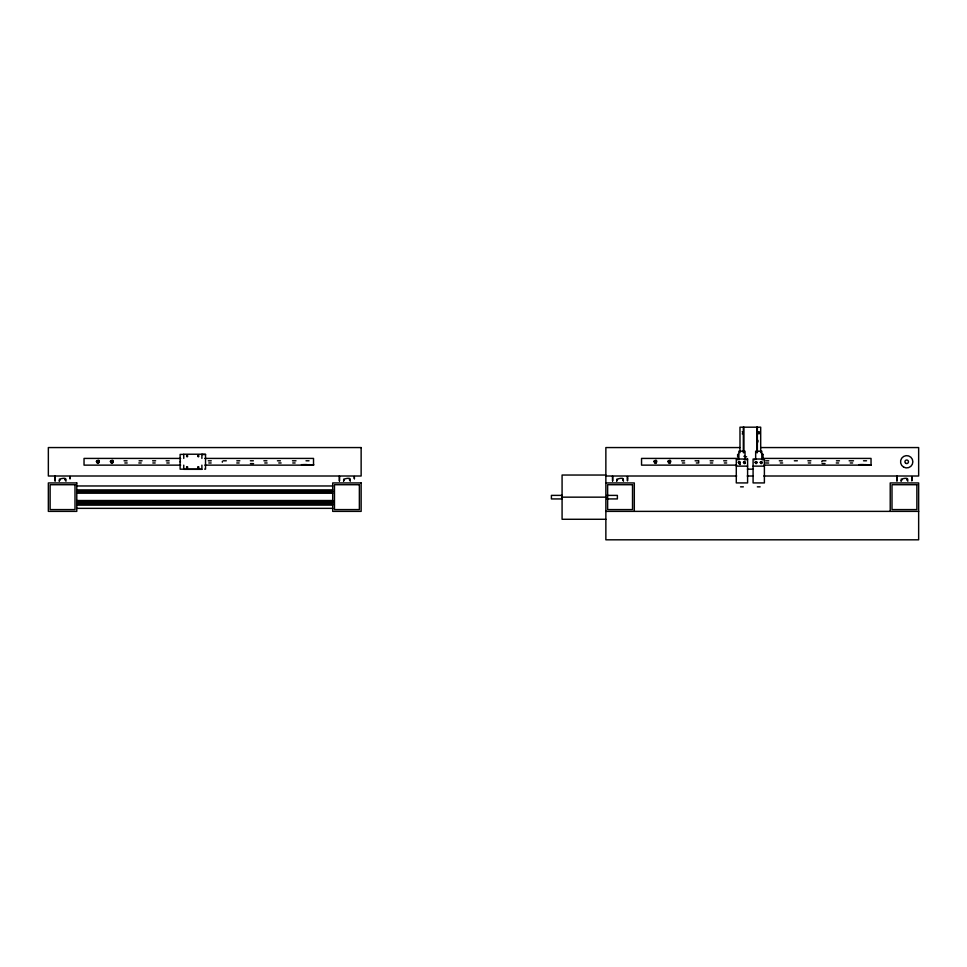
<?xml version="1.0" encoding="UTF-8"?>
<svg xmlns="http://www.w3.org/2000/svg" width="967" height="967" viewBox="0 0 967 967"><rect width="100%" height="100%" fill="white"/><g stroke="black" fill="none" stroke-linecap="round" stroke-linejoin="round"><path stroke-width="1.45" d="M55.179 480.925L55.179 476.562M339.526 480.925L339.526 476.562M612.691 480.925L612.691 476.562M897.05 480.925L897.05 476.562M59.205 480.623L59.99 479.62L59.205 481.264M65.925 479.148C65.345 476.961 58.818 479.511 59.229 479.185M343.563 480.623L344.337 479.62L343.563 481.264M350.272 479.148C349.619 476.9 343.273 479.596 343.575 479.185M616.728 480.623L617.502 479.62L616.728 481.264M623.437 479.148C622.784 476.9 616.438 479.596 616.741 479.185M901.075 480.623L901.848 479.62L901.075 481.264M907.783 479.148C907.215 476.973 900.676 479.499 901.087 479.185M180.358 461.344L180.358 462.214M222.337 461.344L222.337 462.214M821.781 461.779L822.01 460.945M737.616 459.772L739.38 459.543M757.91 440.348L757.91 442.016M744.336 459.772L746.27 459.772M754.405 459.772L755.662 459.252M127.197 462.975L124.816 462.975M141.194 462.975L138.813 462.975M155.179 462.975L152.81 462.975M169.177 462.975L166.808 462.975M211.157 462.975L208.787 462.975M239.139 462.975L236.77 462.975M267.134 462.975L264.753 462.975M281.131 462.975L278.75 462.975M295.116 462.975L292.747 462.975M684.709 462.975L682.339 462.975M712.703 462.975L710.322 462.975M726.688 462.975L724.319 462.975M782.666 462.975L780.296 462.975M810.648 462.975L808.279 462.975M838.643 462.975L836.262 462.975M852.64 462.975L850.259 462.975M97.631 460.884C96.676 466.13 100.193 459.929 98.634 461.017C100.363 463.386 95.346 462.77 97.631 460.884C95.286 462.54 100.713 463.362 98.271 460.836M655.288 462.734C654.792 459.252 653.801 462.722 656.134 462.564C655.819 459.954 656.388 460.763 655.795 462.734M112.39 462.685C112.813 459.349 113.526 462.649 111.423 462.564C111.737 459.881 111.096 460.836 111.761 462.734M655.904 462.685L656.52 461.779L655.795 460.836M655.143 460.884L655.167 462.685M758.926 433.434C757.983 430.605 758.176 434.92 758.926 432.14M111.761 460.836L111.048 461.67L111.64 462.685M112.269 462.734L112.994 461.779L112.414 460.884M669.273 460.836L668.56 461.924L669.406 462.758L670.324 461.199L669.78 460.836L670.506 461.779L669.78 462.734L668.584 461.525L669.841 460.848L668.56 461.67L669.901 462.685L669.926 460.884M742.245 433.917L743.115 432.781L742.245 431.657M761.537 459.373L763.06 459.772M759.047 433.917L757.56 432.781L759.047 431.657M738.474 454.393L737.64 454.405L737.64 457.198M204.69 469.164L205.536 469.164L205.536 454.405L201.898 454.393L205.536 454.405M739.707 447.564L605.862 447.564L605.862 539.816L918.65 539.816L918.65 482.944L890.22 482.944L890.22 511.374M760.751 447.564L918.65 447.564L918.65 476.006L763.761 476.006M183.754 454.393L180.116 454.405L180.116 469.164L183.754 469.176M763.048 454.405L762.201 454.405L763.048 454.405L763.048 459.543M743.901 456.279L746.645 456.835M180.66 458.418L84.032 458.418L84.032 465.139L180.66 465.139M204.811 458.418L313.526 458.418L313.526 464.861L301.45 464.643M736.661 458.418L641.544 458.418L641.544 465.139L736.661 465.139M762.334 458.418L871.037 458.418L871.037 464.861L858.974 464.643M124.042 460.8L127.052 460.8M139.079 460.8L142.089 460.8M152.617 460.8L155.627 460.8M166.155 460.8L169.165 460.8M208.256 460.8L211.265 460.8M223.292 460.8L226.302 460.8M236.83 460.8L239.84 460.788M250.368 460.788L253.366 460.788M263.894 460.788L266.904 460.788M277.432 460.788L280.442 460.788M292.469 460.788L295.999 460.8M306.007 460.788L309.017 460.788M681.566 460.8L684.563 460.8M695.092 460.8L698.101 460.8M710.129 460.8L713.138 460.8M723.667 460.8L726.676 460.8M765.767 460.8L768.777 460.8M779.305 460.8L782.315 460.8M794.342 460.8L797.352 460.788M807.88 460.788L810.89 460.788M822.917 460.788L825.927 460.788M836.455 460.788L839.453 460.788M849.135 460.8L853.51 460.8M863.519 460.788L866.529 460.788M739.441 464.45L740.396 464.45M204.811 465.139L313.526 465.139M763.845 465.139L871.037 465.139M736.286 466.13L747.6 466.13M753.088 466.13L764.389 466.13M183.754 465.139L183.754 469.237L201.898 469.225L201.898 465.139M747.382 469.164L753.305 469.164M183.754 469.333L201.898 469.333M605.862 475.039L562.081 475.039L562.081 519.279L605.862 519.279M605.862 476.006L736.697 476.006M747.225 476.006L753.233 476.006M605.862 482.944L634.304 482.944L634.304 511.374M76.78 485.966L332.696 485.966M740.541 486.836L743.345 486.836M757.342 486.836L760.135 486.836M76.78 489.918L332.696 489.882M76.78 491.272L332.696 491.272M76.78 491.562L332.696 491.562M76.78 491.852L332.696 491.852M76.78 493.206L332.696 493.243M562.081 495.382L551.408 495.382L551.408 498.936L562.081 498.936M606.72 495.394L617.381 495.394L617.381 498.924L606.72 498.924M562.081 497.159L605.862 497.159M76.78 500.519L332.696 500.519M76.78 501.075L332.696 501.075M76.78 501.111L332.696 501.111M76.78 502.465L332.696 502.465M76.78 502.755L332.696 502.755M76.78 503.045L332.696 503.045M76.78 504.436L332.696 504.399M76.78 504.992L332.696 504.992M76.78 508.352L332.696 508.352M605.862 511.374L918.65 511.374M765.659 462.975L768.668 463.024M865.018 464.656L871.037 464.861L860.545 464.643L871.037 464.861L862.068 464.656M250.417 463.58L253.572 463.64M303.009 464.643L313.526 464.861L309.053 464.668M313.526 464.861L304.557 464.656L313.526 464.861L305.983 464.656M822.059 463.495L825.032 463.58M863.495 464.656L871.037 464.861M696.325 462.975L698.706 462.975L698.706 460.594M907.795 480.623L907.795 481.264M623.437 480.623L623.437 481.264M350.272 480.623L350.272 481.264M65.925 480.623L65.925 481.264M896.88 476.006L896.88 480.925M761.815 459.023L761.815 451.19L755.662 451.19L755.662 459.023M760.691 452.677L760.691 427.184L739.985 427.184L739.985 452.677M757.366 427.184L757.366 452.677M756.774 427.184L756.774 452.677M745.025 459.023L745.025 451.19L738.861 451.19L738.861 459.023M743.901 427.184L743.901 452.677M743.321 427.184L743.321 452.677M612.522 476.006L612.522 480.925M339.357 476.006L339.357 480.925M201.898 458.418L201.898 454.224L183.754 454.224L183.754 458.418M55.01 476.006L55.01 480.925M627.523 478.798L627.474 480.925L627.474 476.562L627.535 478.858M911.881 478.798L911.821 480.925L911.821 476.562L911.881 478.858M70.023 478.738L69.95 476.562L70.023 478.738M354.369 478.738L354.309 476.562L354.369 478.738M65.091 479.705C65.683 481.639 65.998 478.206 65.103 479.668M349.438 479.705C350.03 481.639 350.344 478.206 349.45 479.668M622.603 479.705C623.195 481.639 623.522 478.206 622.615 479.668M906.961 479.705C907.542 481.639 907.868 478.206 906.973 479.668M96.398 461.344C98.453 467.762 101.39 456.823 96.398 461.344M110.395 461.344C112.45 467.762 115.375 456.823 110.395 461.344M186.546 456.001C187.405 458.672 188.625 454.115 186.546 456.001M186.546 467.194C187.405 469.865 188.625 465.308 186.546 467.194M197.751 456.001C198.61 458.672 199.831 454.115 197.751 456.001M197.751 467.194C198.61 469.865 199.831 465.308 197.751 467.194M653.91 461.344C655.977 467.762 658.902 456.823 653.91 461.344M667.907 461.344C669.962 467.762 672.899 456.823 667.907 461.344M738.824 462.431L739.912 462.722L738.824 462.431M743.442 462.286C744.808 466.565 746.766 459.265 743.442 462.286M743.974 462.431L745.061 462.722L743.974 462.431M755.626 462.431L756.702 462.722L755.626 462.431M760.231 462.286C761.597 466.565 763.555 459.265 760.231 462.286M760.775 462.431L761.851 462.722L760.775 462.431M738.304 462.25C739.501 466.565 741.737 459.361 738.304 462.25M755.094 462.25C756.303 466.565 758.527 459.361 755.094 462.25M361.138 447.564L48.35 447.564L48.35 476.006L361.138 476.006L361.138 447.564M747.6 459.023L736.286 459.023L736.286 482.92L747.6 482.92L747.6 459.023M764.389 459.023L753.088 459.023L753.088 482.92L764.389 482.92L764.389 459.023M76.78 482.944L48.35 482.944L48.35 511.374L76.78 511.374L76.78 482.944M361.138 482.944L332.696 482.944L332.696 511.374L361.138 511.374L361.138 482.944M75.003 484.721L50.127 484.721L50.127 509.597L75.003 509.597L75.003 484.721M359.361 484.721L334.473 484.721L334.473 509.597L359.361 509.597L359.361 484.721M632.527 484.721L607.639 484.721L607.639 509.597L632.527 509.597L632.527 484.721M916.873 484.721L891.997 484.721L891.997 509.597L916.873 509.597L916.873 484.721M903.625 467.109A6.153 6.153 0 0 0 912.86 461.779A6.153 6.153 0 0 0 903.625 456.448A6.153 6.153 0 0 0 903.625 467.109M905.813 463.326A1.777 1.777 0 0 0 908.484 461.779A1.777 1.777 0 0 0 905.813 460.244A1.777 1.777 0 0 0 905.813 463.326"/></g></svg>
